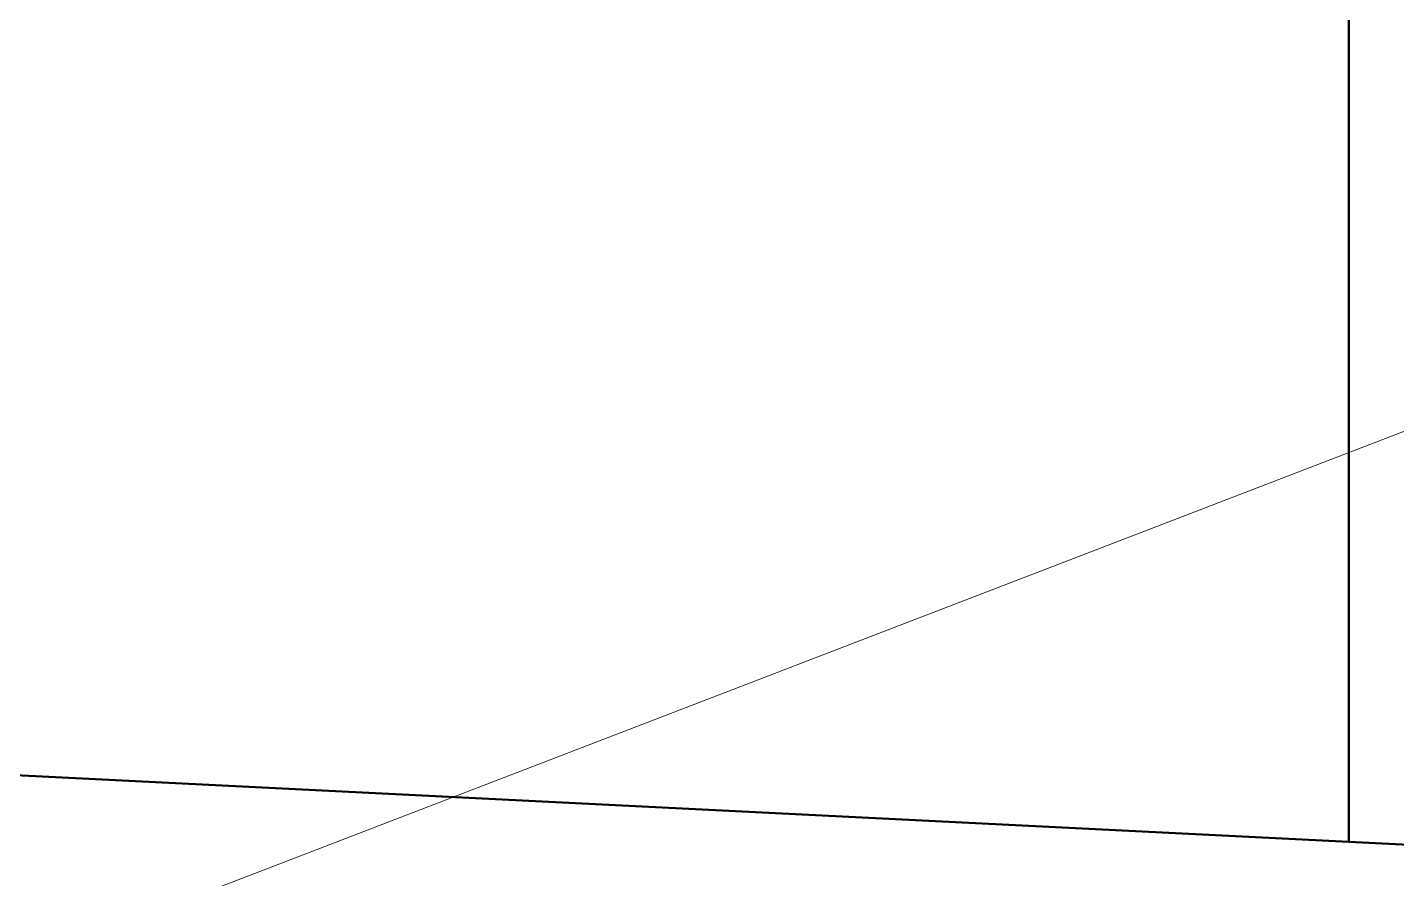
# Model space of a CAD drawing. Header units: metres. Extents: x 10 to 831, y 10 to 584.
# Drawn here: x 57.1 to 73.78, y 287.39 to 297.76 of the extents above; entities that cross this region are included whole.
import ezdxf

# ---------------------------------------------------------------- set-up
doc = ezdxf.new("R2010")
doc.units = ezdxf.units.M
for name, color, linetype, lineweight in [('CUT', 7, 'Continuous', 50), ('TXT', 7, 'Continuous', 18), ('VIS', 8, 'Continuous', 13)]:
    doc.layers.add(name, color=color, linetype=linetype, lineweight=lineweight)

msp = doc.modelspace()

# ---------------------------------------------------------------- linework, layer by layer
at = {"layer": 'CUT'}
for p, q in [((73.2, 287.84), (73.2, 300)), ((78, 287.6), (30, 290)), ((78, 287.6), (73.2, 287.84))]:
    msp.add_line(p, q, dxfattribs=at)
at = {"layer": 'TXT'}
msp.add_line((80, 295.2), (54, 285.2), dxfattribs=at)
at = {"layer": 'VIS'}
for p, q in [((73.2, 287.84), (73.2, 300)), ((30, 290), (78, 287.6)), ((78, 287.6), (50.4424, 288.978)), ((53.1444, 288.8428), (58.5416, 288.5728)), ((56.2964, 288.6852), (57.2952, 288.6352)), ((56.4776, 288.676), (59.3596, 288.532)), ((56.5632, 288.672), (57.1164, 288.644)), ((56.862, 288.6568), (57.4512, 288.6276)), ((56.944, 288.6528), (57.1204, 288.644)), ((57.0384, 288.648), (57.5864, 288.6208)), ((57.0672, 288.6468), (57.2624, 288.6368)), ((57.1044, 288.6448), (57.3044, 288.6348)), ((57.1092, 288.6444), (57.2816, 288.636)), ((57.1188, 288.644), (57.3188, 288.634)), ((57.1396, 288.6432), (57.338, 288.6332)), ((57.1676, 288.6416), (57.3356, 288.6332)), ((57.1692, 288.6416), (57.6404, 288.618)), ((57.1708, 288.6416), (57.3296, 288.6336)), ((57.1784, 288.6412), (57.378, 288.6312)), ((57.2224, 288.6388), (57.4224, 288.6288)), ((57.2768, 288.636), (57.43, 288.6284)), ((57.3032, 288.6348), (57.4868, 288.6256)), ((57.326, 288.6336), (57.5196, 288.624)), ((57.3276, 288.6336), (57.5184, 288.624)), ((57.3464, 288.6328), (57.5452, 288.6228)), ((57.418, 288.6292), (57.5876, 288.6208)), ((57.4816, 288.626), (57.6436, 288.618)), ((57.4836, 288.626), (58.0832, 288.596)), ((57.65, 288.6176), (57.8264, 288.6088)), ((57.6656, 288.6168), (58.494, 288.5752)), ((57.7608, 288.612), (57.9172, 288.604)), ((57.8, 288.61), (57.9728, 288.6012)), ((57.8028, 288.61), (58.6244, 288.5688)), ((57.822, 288.6088), (58.4016, 288.58)), ((57.8736, 288.6064), (58.0712, 288.5964)), ((57.9184, 288.604), (58.118, 288.594)), ((57.9332, 288.6032), (58.1316, 288.5936)), ((57.9368, 288.6032), (58.1284, 288.5936)), ((57.944, 288.6028), (59.3176, 288.534)), ((57.998, 288.6), (58.184, 288.5908)), ((58.0056, 288.5996), (58.588, 288.5704)), ((58.0164, 288.5992), (58.6076, 288.5696)), ((58.036, 288.598), (58.2344, 288.5884)), ((58.07, 288.5964), (58.262, 288.5868)), ((58.0916, 288.5956), (58.2824, 288.586)), ((58.0936, 288.5952), (58.2644, 288.5868)), ((58.096, 288.5952), (58.604, 288.5696)), ((58.1008, 288.5948), (58.2948, 288.5852)), ((58.112, 288.5944), (58.5832, 288.5708)), ((58.1224, 288.594), (58.2808, 288.586)), ((58.1416, 288.5928), (58.34, 288.5828)), ((58.1712, 288.5916), (58.3708, 288.5816)), ((58.1756, 288.5912), (58.3436, 288.5828)), ((58.194, 288.5904), (58.3468, 288.5828)), ((58.2392, 288.588), (58.4348, 288.5784)), ((58.3556, 288.5824), (58.5324, 288.5732)), ((58.3616, 288.582), (58.5516, 288.5724)), ((58.3644, 288.5816), (59.2676, 288.5368)), ((58.3856, 288.5808), (58.854, 288.5572)), ((58.4056, 288.5796), (58.5892, 288.5704)), ((58.4068, 288.5796), (58.96, 288.552)), ((58.4224, 288.5788), (58.6224, 288.5688)), ((58.4228, 288.5788), (59.8088, 288.5096)), ((58.4528, 288.5772), (58.6148, 288.5692)), ((58.4912, 288.5756), (58.664, 288.5668)), ((58.5, 288.5752), (58.6824, 288.566)), ((58.5012, 288.5748), (58.7004, 288.5648)), ((58.5308, 288.5736), (58.6904, 288.5656)), ((58.5636, 288.572), (58.7632, 288.562)), ((58.7032, 288.5648), (58.9028, 288.5548)), ((58.7268, 288.5636), (58.9252, 288.5536)), ((58.7428, 288.5628), (58.9288, 288.5536)), ((58.7564, 288.562), (59.232, 288.5384)), ((58.778, 288.5612), (58.978, 288.5512)), ((58.8, 288.56), (59.4, 288.53)), ((58.8052, 288.5596), (58.958, 288.552)), ((58.8264, 288.5588), (59.4156, 288.5292)), ((58.8552, 288.5572), (59.0464, 288.5476)), ((59.2, 288.54), (59, 288.55)), ((59.0592, 288.5472), (59.2568, 288.5372)), ((59.0616, 288.5468), (59.238, 288.538)), ((59.1124, 288.5444), (59.282, 288.536)), ((59.122, 288.544), (59.312, 288.5344)), ((59.1404, 288.5428), (59.6916, 288.5156)), ((59.1692, 288.5416), (59.3288, 288.5336)), ((59.182, 288.5408), (59.3548, 288.5324)), ((59.1832, 288.5408), (59.3512, 288.5324)), ((59.2, 288.54), (59.4, 288.53)), ((59.2148, 288.5392), (60.3836, 288.4808)), ((59.2228, 288.5388), (59.4228, 288.5288)), ((59.2236, 288.5388), (59.416, 288.5292)), ((59.2304, 288.5384), (59.7784, 288.5112)), ((59.2632, 288.5368), (59.4572, 288.5272)), ((59.3228, 288.534), (59.4788, 288.526)), ((59.362, 288.532), (59.5616, 288.522)), ((59.3692, 288.5316), (59.8404, 288.508)), ((59.424, 288.5288), (59.586, 288.5208)), ((59.4576, 288.5272), (59.628, 288.5184)), ((59.468, 288.5264), (59.6592, 288.5172)), ((59.4876, 288.5256), (59.6736, 288.5164)), ((59.516, 288.5244), (59.7156, 288.5144)), ((59.6192, 288.5192), (59.8104, 288.5096)), ((59.6252, 288.5188), (59.8252, 288.5088)), ((59.7076, 288.5148), (59.866, 288.5068)), ((59.7196, 288.514), (59.8984, 288.5052)), ((59.722, 288.514), (59.8748, 288.5064)), ((59.7676, 288.5116), (59.944, 288.5028)), ((59.768, 288.5116), (59.9672, 288.5016)), ((59.7748, 288.5112), (60.2676, 288.4868)), ((59.79, 288.5104), (59.9596, 288.502)), ((59.8148, 288.5092), (63.3032, 288.3348)), ((59.8732, 288.5064), (60.046, 288.4976)), ((59.882, 288.506), (60.8036, 288.46)), ((59.8928, 288.5052), (60.8916, 288.4556)), ((59.902, 288.5048), (60.102, 288.4948)), ((59.9168, 288.504), (60.1168, 288.494)), ((59.9776, 288.5012), (60.1776, 288.4912)), ((59.9848, 288.5008), (60.4816, 288.476)), ((60.022, 288.4988), (60.2204, 288.4888)), ((60.0384, 288.498), (60.232, 288.4884)), ((60.1704, 288.4916), (60.7124, 288.4644)), ((60.1912, 288.4904), (60.3592, 288.482)), ((60.2324, 288.4884), (60.4184, 288.4792)), ((60.2332, 288.4884), (61.2244, 288.4388)), ((60.2388, 288.488), (63.6636, 288.3168)), ((60.2428, 288.488), (60.4268, 288.4788)), ((60.2444, 288.4876), (60.442, 288.478)), ((60.2596, 288.4872), (60.416, 288.4792)), ((60.2608, 288.4868), (60.4604, 288.4768)), ((60.3152, 288.4844), (60.5152, 288.4744)), ((60.3332, 288.4832), (60.486, 288.4756)), ((60.3416, 288.4828), (60.8172, 288.4592)), ((60.3832, 288.4808), (60.574, 288.4712)), ((60.3952, 288.4804), (60.5572, 288.472)), ((60.4736, 288.4764), (60.65, 288.4676)), ((60.4956, 288.4752), (60.6952, 288.4652)), ((60.5272, 288.4736), (61.1068, 288.4448)), ((60.5592, 288.472), (60.7588, 288.462)), ((60.564, 288.4716), (60.7368, 288.4632)), ((60.626, 288.4688), (60.7832, 288.4608)), ((60.6416, 288.468), (63.088, 288.3456)), ((60.6916, 288.4656), (60.8744, 288.4564)), ((60.7108, 288.4644), (60.9092, 288.4544)), ((60.716, 288.464), (60.916, 288.4544)), ((60.7652, 288.4616), (60.9248, 288.4536)), ((60.776, 288.4612), (61.3672, 288.4316)), ((60.7908, 288.4604), (60.9872, 288.4508)), ((60.8068, 288.4596), (60.976, 288.4512)), ((60.8164, 288.4592), (61.0148, 288.4492)), ((60.8216, 288.4588), (61.3332, 288.4332)), ((60.8256, 288.4588), (61.0256, 288.4488)), ((60.8844, 288.4556), (61.0404, 288.448)), ((60.9244, 288.4536), (61.1232, 288.444)), ((60.9744, 288.4512), (61.17, 288.4416)), ((60.9772, 288.4512), (61.1632, 288.442)), ((60.9988, 288.45), (61.1904, 288.4404)), ((61.0232, 288.4488), (61.2132, 288.4392)), ((61.0596, 288.4472), (61.2592, 288.4372)), ((61.08, 288.446), (62.0788, 288.396)), ((61.1012, 288.4448), (61.7004, 288.4148)), ((61.1148, 288.4444), (61.3144, 288.4344)), ((61.1472, 288.4428), (61.338, 288.4332)), ((61.1492, 288.4424), (61.328, 288.4336)), ((61.1992, 288.44), (61.3672, 288.4316)), ((61.2, 288.44), (61.8, 288.41)), ((61.2008, 288.44), (61.3944, 288.4304)), ((61.2232, 288.4388), (61.4232, 288.4288)), ((61.2504, 288.4376), (61.4032, 288.43)), ((61.2552, 288.4372), (61.428, 288.4288)), ((61.2928, 288.4352), (61.4516, 288.4276)), ((61.3452, 288.4328), (61.5292, 288.4236)), ((61.3664, 288.4316), (61.5284, 288.4236)), ((62, 288.4), (61.4, 288.43)), ((61.4036, 288.43), (61.5632, 288.422)), ((61.4844, 288.4256), (61.654, 288.4172)), ((61.5028, 288.4248), (63.1972, 288.34)), ((61.5044, 288.4248), (61.7028, 288.4148)), ((61.5156, 288.4244), (61.7156, 288.4144)), ((61.5324, 288.4232), (61.7088, 288.4144)), ((61.5688, 288.4216), (62.0404, 288.398)), ((61.5772, 288.4212), (61.7772, 288.4112)), ((61.6, 288.42), (62.2, 288.39)), ((61.7196, 288.414), (61.9184, 288.404)), ((61.722, 288.414), (61.908, 288.4044)), ((61.7256, 288.4136), (62.2788, 288.386)), ((61.7876, 288.4108), (61.9704, 288.4016)), ((61.8216, 288.4088), (61.9776, 288.4012)), ((61.8588, 288.4072), (62.0584, 288.3972)), ((61.8616, 288.4068), (62.32, 288.384)), ((61.8904, 288.4056), (62.8616, 288.3568)), ((61.946, 288.4028), (62.1188, 288.394)), ((61.9764, 288.4012), (62.8796, 288.356)), ((62.0232, 288.3988), (62.2232, 288.3888)), ((62.0752, 288.3964), (62.5684, 288.3716)), ((62.1468, 288.3928), (62.3424, 288.3828)), ((62.1472, 288.3928), (62.7212, 288.364)), ((62.2068, 288.3896), (62.3748, 288.3812)), ((62.2384, 288.388), (62.4148, 288.3792)), ((62.244, 288.3876), (62.4028, 288.38)), ((62.3004, 288.3848), (62.4928, 288.3752)), ((62.3036, 288.3848), (62.8004, 288.36)), ((62.3376, 288.3832), (62.4996, 288.3752)), ((62.446, 288.3776), (62.6024, 288.37)), ((62.4476, 288.3776), (62.6316, 288.3684)), ((62.4668, 288.3768), (62.6528, 288.3672)), ((62.5012, 288.3748), (62.6704, 288.3664)), ((62.5148, 288.3744), (62.7136, 288.3644)), ((62.5264, 288.3736), (62.6972, 288.3652)), ((62.5548, 288.3724), (62.7544, 288.3624)), ((62.562, 288.372), (62.7616, 288.362)), ((62.5788, 288.3712), (62.7572, 288.362)), ((62.6372, 288.368), (62.81, 288.3596)), ((62.6748, 288.3664), (62.866, 288.3568)), ((62.6996, 288.3652), (62.8996, 288.3552)), ((62.7148, 288.3644), (62.9144, 288.3544)), ((62.7552, 288.3624), (62.9516, 288.3524)), ((62.7784, 288.3612), (62.9312, 288.3536)), ((62.8024, 288.36), (63.0008, 288.35)), ((62.826, 288.3588), (63.026, 288.3488)), ((62.826, 288.3588), (63.2976, 288.3352)), ((62.846, 288.3576), (63.4256, 288.3288)), ((62.8784, 288.356), (63.354, 288.3324)), ((62.8836, 288.356), (63.0664, 288.3468)), ((62.944, 288.3528), (63.1208, 288.344)), ((62.9996, 288.35), (63.1592, 288.342)), ((63.138, 288.3432), (63.3316, 288.3336)), ((63.1412, 288.3428), (63.7324, 288.3132)), ((63.1768, 288.3412), (63.3768, 288.3312)), ((63.1788, 288.3412), (63.3484, 288.3324)), ((63.1828, 288.3408), (63.734, 288.3132)), ((63.2148, 288.3392), (63.3828, 288.3308)), ((63.2236, 288.3388), (63.4236, 288.3288)), ((63.3092, 288.3344), (63.4708, 288.3264)), ((63.3192, 288.334), (63.5144, 288.3244)), ((63.3284, 288.3336), (63.5008, 288.3248)), ((63.3532, 288.3324), (63.5528, 288.3224)), ((63.3832, 288.3308), (63.5392, 288.3232)), ((63.3896, 288.3304), (63.848, 288.3076)), ((63.454, 288.3272), (63.6464, 288.3176)), ((63.4568, 288.3272), (63.6564, 288.3172)), ((63.4884, 288.3256), (63.6868, 288.3156)), ((63.514, 288.3244), (63.714, 288.3144)), ((63.5692, 288.3216), (64.1224, 288.294)), ((63.5968, 288.32), (63.7952, 288.3104)), ((63.638, 288.318), (63.7976, 288.31)), ((63.65, 288.3176), (63.8264, 288.3088)), ((63.6784, 288.316), (63.8696, 288.3064)), ((63.6844, 288.3156), (63.8748, 288.3064)), ((63.6868, 288.3156), (63.8864, 288.3056)), ((63.7584, 288.312), (66.64, 288.168)), ((63.8296, 288.3084), (63.988, 288.3008)), ((63.8888, 288.3056), (64.4884, 288.2756)), ((63.8904, 288.3056), (64.0612, 288.2968)), ((63.9796, 288.3012), (64.1624, 288.292)), ((64, 288.3), (64.6, 288.27)), ((64.0236, 288.2988), (64.2236, 288.2888)), ((64.026, 288.2988), (64.226, 288.2888)), ((64.0472, 288.2976), (64.5404, 288.2728)), ((64.0832, 288.296), (64.2404, 288.288)), ((64.144, 288.2928), (64.6856, 288.2656)), ((64.1952, 288.2904), (64.3648, 288.2816)), ((64.4, 288.28), (64.2, 288.29)), ((64.2228, 288.2888), (64.3904, 288.2804)), ((64.2244, 288.2888), (65.0596, 288.2472)), ((64.2556, 288.2872), (64.4552, 288.2772)), ((64.2804, 288.286), (64.442, 288.278)), ((64.282, 288.286), (64.4804, 288.276)), ((64.2852, 288.2856), (64.4688, 288.2764)), ((64.3064, 288.2848), (64.4592, 288.2772)), ((64.3136, 288.2844), (64.5132, 288.2744)), ((64.3204, 288.284), (64.4764, 288.276)), ((64.3268, 288.2836), (64.916, 288.2544)), ((64.356, 288.282), (64.5324, 288.2732)), ((64.3648, 288.2816), (64.5376, 288.2732)), ((64.3768, 288.2812), (64.5768, 288.2712)), ((64.4, 288.28), (65, 288.25)), ((64.4912, 288.2756), (64.6868, 288.2656)), ((64.5508, 288.2724), (64.7504, 288.2624)), ((64.5744, 288.2712), (69.9636, 288.002)), ((64.608, 288.2696), (64.8004, 288.26)), ((64.6224, 288.2688), (65.4508, 288.2276)), ((64.676, 288.2664), (65.2752, 288.2364)), ((64.712, 288.2644), (64.9116, 288.2544)), ((64.7808, 288.2608), (64.9392, 288.2532)), ((64.8732, 288.2564), (65.0424, 288.248)), ((64.918, 288.254), (65.3764, 288.2312)), ((64.9448, 288.2528), (65.1012, 288.2448)), ((64.9912, 288.2504), (65.586, 288.2208)), ((65.0544, 288.2472), (65.2544, 288.2372)), ((65.062, 288.2468), (65.2384, 288.238)), ((65.0752, 288.2464), (65.2688, 288.2364)), ((65.0756, 288.2464), (65.274, 288.2364)), ((65.0756, 288.2464), (65.2584, 288.2372)), ((65.1648, 288.2416), (66.1308, 288.1936)), ((65.1992, 288.24), (66.5852, 288.1708)), ((65.2092, 288.2396), (65.4008, 288.23)), ((65.2304, 288.2384), (65.3984, 288.23)), ((65.2516, 288.2376), (65.4132, 288.2292)), ((65.298, 288.2352), (65.4968, 288.2252)), ((65.3404, 288.2328), (65.4976, 288.2252)), ((65.3488, 288.2324), (65.5484, 288.2224)), ((65.356, 288.232), (65.5556, 288.2224)), ((65.3876, 288.2308), (65.5712, 288.2216)), ((65.4128, 288.2292), (65.966, 288.2016)), ((65.4148, 288.2292), (65.8904, 288.2056)), ((65.4972, 288.2252), (65.6968, 288.2152)), ((65.5112, 288.2244), (65.7112, 288.2144)), ((65.5508, 288.2224), (66.0592, 288.1972)), ((65.5824, 288.2208), (65.7812, 288.2108)), ((65.6636, 288.2168), (65.8592, 288.2072)), ((65.6812, 288.216), (65.8808, 288.206)), ((65.7468, 288.2128), (65.9196, 288.204)), ((65.7676, 288.2116), (65.9444, 288.2028)), ((65.7756, 288.2112), (66.7468, 288.1628)), ((65.7952, 288.2104), (65.974, 288.2012)), ((65.8348, 288.2084), (65.9876, 288.2008)), ((65.8536, 288.2072), (66.0532, 288.1972)), ((65.8692, 288.2064), (66.0676, 288.1968)), ((65.8724, 288.2064), (66.032, 288.1984)), ((65.882, 288.206), (66.038, 288.198)), ((65.9008, 288.2048), (66.492, 288.1752)), ((65.95, 288.2024), (66.4916, 288.1756)), ((65.9764, 288.2012), (66.1764, 288.1912)), ((66.0192, 288.1992), (66.5124, 288.1744)), ((66.024, 288.1988), (66.224, 288.1888)), ((66.0928, 288.1952), (66.2916, 288.1856)), ((66.1124, 288.1944), (66.3032, 288.1848)), ((66.1716, 288.1916), (66.3544, 288.1824)), ((66.1868, 288.1908), (67.9532, 288.1024)), ((66.2228, 288.1888), (66.3844, 288.1808)), ((66.2384, 288.188), (66.4064, 288.1796)), ((66.2832, 288.186), (66.7544, 288.1624)), ((66.3108, 288.1844), (66.5104, 288.1744)), ((66.312, 288.1844), (66.5116, 288.1744)), ((66.346, 288.1828), (66.536, 288.1732)), ((66.366, 288.1816), (66.5248, 288.1736)), ((66.3768, 288.1812), (66.5756, 288.1712)), ((66.4, 288.18), (67.4, 288.13)), ((66.438, 288.178), (66.6108, 288.1696)), ((66.446, 288.1776), (66.9044, 288.1548)), ((66.4736, 288.1764), (66.65, 288.1676)), ((66.49, 288.1756), (66.6736, 288.1664)), ((66.5068, 288.1748), (66.6628, 288.1668)), ((66.5464, 288.1728), (66.746, 288.1628)), ((66.5668, 288.1716), (66.7644, 288.1616)), ((66.5672, 288.1716), (66.7368, 288.1632)), ((66.6524, 288.1672), (66.8524, 288.1572)), ((66.6632, 288.1668), (69.1092, 288.0444)), ((66.684, 288.166), (66.8804, 288.156)), ((66.696, 288.1652), (66.896, 288.1552)), ((66.7404, 288.1628), (66.9316, 288.1536)), ((66.836, 288.1584), (67.0312, 288.1484)), ((66.8764, 288.156), (67.0672, 288.1468)), ((66.8876, 288.1556), (67.8096, 288.1096)), ((66.888, 288.1556), (67.0868, 288.1456)), ((66.9416, 288.1528), (67.7696, 288.1116)), ((66.9528, 288.1524), (67.152, 288.1424)), ((66.9596, 288.152), (67.13, 288.1436)), ((67.2, 288.14), (67, 288.15)), ((67.0004, 288.15), (67.476, 288.1264)), ((67.0124, 288.1492), (67.2064, 288.1396)), ((67.06, 288.1472), (67.2584, 288.1372)), ((67.0952, 288.1452), (67.2468, 288.1376)), ((67.1112, 288.1444), (67.3112, 288.1344)), ((67.1288, 288.1436), (67.3016, 288.1348)), ((67.1796, 288.1412), (67.356, 288.132)), ((67.194, 288.1404), (67.3556, 288.1324)), ((67.2, 288.14), (67.4, 288.13)), ((67.2248, 288.1388), (67.776, 288.1112)), ((67.2248, 288.1388), (67.4036, 288.13)), ((67.2268, 288.1388), (67.4268, 288.1288)), ((67.2452, 288.1376), (67.7532, 288.1124)), ((67.246, 288.1376), (67.414, 288.1292)), ((67.2676, 288.1368), (67.8156, 288.1092)), ((67.3444, 288.1328), (67.544, 288.1228)), ((67.3628, 288.132), (67.5156, 288.1244)), ((67.4436, 288.128), (67.6, 288.12)), ((67.4516, 288.1276), (67.6512, 288.1176)), ((67.4684, 288.1264), (67.628, 288.1184)), ((67.4832, 288.126), (68.4496, 288.0776)), ((67.4852, 288.1256), (68.0848, 288.0956)), ((67.5404, 288.1228), (67.6972, 288.1152)), ((67.576, 288.1212), (67.776, 288.1112)), ((67.6404, 288.118), (67.8312, 288.1084)), ((67.676, 288.1164), (67.8752, 288.1064)), ((67.6832, 288.116), (67.882, 288.106)), ((67.6848, 288.1156), (67.8768, 288.106)), ((67.702, 288.1148), (70.5836, 287.9708)), ((67.752, 288.1124), (67.9496, 288.1024)), ((67.756, 288.112), (68.2976, 288.0852)), ((67.82, 288.1092), (67.9928, 288.1004)), ((67.8536, 288.1072), (68.052, 288.0976)), ((67.8856, 288.1056), (68.062, 288.0968)), ((67.9516, 288.1024), (68.11, 288.0944)), ((67.974, 288.1012), (68.4324, 288.0784)), ((68.0244, 288.0988), (68.2244, 288.0888)), ((68.0528, 288.0972), (68.2388, 288.088)), ((68.1068, 288.0948), (68.2664, 288.0868)), ((68.1652, 288.0916), (68.3268, 288.0836)), ((68.2504, 288.0876), (68.4504, 288.0776)), ((68.254, 288.0872), (68.422, 288.0788)), ((68.2552, 288.0872), (68.8448, 288.0576)), ((68.2616, 288.0868), (68.4312, 288.0784)), ((68.266, 288.0868), (68.8572, 288.0572)), ((68.2712, 288.0864), (68.4628, 288.0768)), ((68.272, 288.0864), (68.8716, 288.0564)), ((68.2948, 288.0852), (68.4944, 288.0752)), ((68.32, 288.084), (68.8128, 288.0592)), ((68.3236, 288.084), (68.494, 288.0752)), ((68.3276, 288.0836), (68.8788, 288.056)), ((68.3628, 288.082), (68.5616, 288.072)), ((68.3636, 288.082), (68.9116, 288.0544)), ((68.3808, 288.0808), (68.5368, 288.0732)), ((68.404, 288.0796), (68.5952, 288.0704)), ((68.4272, 288.0788), (68.6272, 288.0688)), ((68.4832, 288.076), (68.9544, 288.0524)), ((68.5108, 288.0744), (68.6836, 288.066)), ((68.542, 288.0728), (68.7416, 288.0628)), ((68.5872, 288.0708), (69.6656, 288.0168)), ((68.5912, 288.0704), (68.768, 288.0616)), ((68.6472, 288.0676), (68.8456, 288.0576)), ((68.7316, 288.0636), (69.6532, 288.0172)), ((68.776, 288.0612), (68.9756, 288.0512)), ((68.7976, 288.06), (68.9836, 288.0508)), ((68.8248, 288.0588), (69.0248, 288.0488)), ((68.8384, 288.058), (69.0308, 288.0484)), ((68.8724, 288.0564), (69.072, 288.0464)), ((68.8912, 288.0556), (69.044, 288.048)), ((68.9028, 288.0548), (69.0612, 288.0468)), ((68.9376, 288.0532), (69.1352, 288.0432)), ((68.9392, 288.0532), (69.4476, 288.0276)), ((68.95, 288.0524), (69.1436, 288.0428)), ((69.0056, 288.0496), (69.1616, 288.042)), ((69.0076, 288.0496), (69.1976, 288.04)), ((69.0496, 288.0476), (69.2492, 288.0376)), ((69.11, 288.0444), (69.3096, 288.0344)), ((69.1364, 288.0432), (69.298, 288.0352)), ((69.1572, 288.042), (69.356, 288.0324)), ((69.168, 288.0416), (69.3588, 288.032)), ((69.2, 288.04), (69.8, 288.01)), ((69.202, 288.04), (69.3748, 288.0312)), ((69.2344, 288.0384), (70.0692, 287.9964)), ((69.2604, 288.0368), (69.7576, 288.012)), ((69.262, 288.0368), (69.43, 288.0284)), ((69.2972, 288.0352), (69.8268, 288.0088)), ((69.3404, 288.0328), (69.5396, 288.0232)), ((69.6, 288.02), (69.4, 288.03)), ((69.4196, 288.0292), (69.9936, 288.0004)), ((69.43, 288.0284), (69.6136, 288.0192)), ((69.4408, 288.028), (69.6392, 288.018)), ((69.4596, 288.0272), (70.0076, 287.9996)), ((69.5024, 288.0248), (69.9608, 288.002)), ((69.5368, 288.0232), (70.0124, 287.9992)), ((69.5424, 288.0228), (69.7288, 288.0136)), ((69.562, 288.022), (70.4652, 287.9768)), ((69.5712, 288.0216), (69.7664, 288.0116)), ((69.6, 288.02), (69.8, 288.01)), ((69.7404, 288.0128), (70.2116, 287.9896)), ((69.7468, 288.0128), (69.9464, 288.0028)), ((69.7496, 288.0124), (70.3444, 287.9828)), ((69.8484, 288.0076), (70.0484, 287.9976)), ((69.8928, 288.0052), (70.0656, 287.9968)), ((69.8932, 288.0052), (70.0932, 287.9952)), ((69.908, 288.0048), (70.1076, 287.9948)), ((69.9092, 288.0044), (70.1092, 287.9944)), ((69.932, 288.0036), (70.1228, 287.994)), ((69.9424, 288.0028), (70.0988, 287.9952)), ((69.956, 288.0024), (70.1252, 287.9936)), ((70.0248, 287.9988), (70.2252, 287.9888)), ((70.0492, 287.9976), (71.0204, 287.9488)), ((70.1076, 287.9948), (70.2696, 287.9864)), ((70.1232, 287.994), (70.3204, 287.984)), ((70.1648, 287.9916), (70.716, 287.964)), ((70.1884, 287.9904), (70.7684, 287.9616)), ((70.2696, 287.9864), (70.4376, 287.978)), ((70.2872, 287.9856), (70.4736, 287.9764)), ((70.292, 287.9856), (70.7848, 287.9608)), ((70.3412, 287.9828), (70.5008, 287.9748)), ((70.3488, 287.9824), (70.5476, 287.9728)), ((70.356, 287.982), (70.5324, 287.9732)), ((70.3756, 287.9812), (70.5756, 287.9712)), ((70.4192, 287.9792), (70.572, 287.9716)), ((70.4664, 287.9768), (70.6652, 287.9668)), ((70.488, 287.9756), (70.9636, 287.952)), ((70.5552, 287.9724), (71.1032, 287.9448)), ((70.5672, 287.9716), (71.0356, 287.9484)), ((70.5752, 287.9712), (71.128, 287.9436)), ((70.584, 287.9708), (70.7568, 287.962)), ((70.6128, 287.9692), (70.8092, 287.9596)), ((70.6312, 287.9684), (70.8296, 287.9584)), ((70.6336, 287.9684), (70.8032, 287.96)), ((70.6476, 287.9676), (70.8472, 287.9576)), ((70.6956, 287.9652), (70.8868, 287.9556)), ((70.7072, 287.9648), (70.9072, 287.9548)), ((70.7084, 287.9644), (70.9084, 287.9544)), ((70.7436, 287.9628), (70.9388, 287.9532)), ((70.8252, 287.9588), (71.0252, 287.9488)), ((70.8672, 287.9568), (71.0664, 287.9468)), ((70.8872, 287.9556), (71.0808, 287.946)), ((70.9508, 287.9524), (71.142, 287.9428)), ((70.9972, 287.95), (71.1544, 287.9424)), ((71.002, 287.95), (73.7744, 287.8112)), ((71.0256, 287.9488), (71.6168, 287.9192)), ((71.032, 287.9484), (71.2184, 287.9392)), ((71.0388, 287.948), (73.9208, 287.804)), ((71.062, 287.9468), (71.2384, 287.938)), ((71.082, 287.946), (72.0808, 287.896)), ((71.092, 287.9452), (71.292, 287.9356)), ((71.1432, 287.9428), (71.342, 287.9328)), ((71.2616, 287.9368), (71.4604, 287.9268)), ((71.2672, 287.9368), (71.8184, 287.9092)), ((71.2752, 287.9364), (71.448, 287.9276)), ((71.336, 287.9332), (71.5356, 287.9232)), ((71.336, 287.9332), (71.4888, 287.9256)), ((71.3432, 287.9328), (71.5428, 287.9228)), ((71.368, 287.9316), (72.2712, 287.8864)), ((71.4248, 287.9288), (71.6232, 287.9188)), ((71.4392, 287.928), (71.598, 287.92)), ((71.4464, 287.9276), (71.6464, 287.9176)), ((71.4596, 287.9272), (71.6508, 287.9176)), ((71.4688, 287.9264), (72.068, 287.8964)), ((71.5044, 287.9248), (71.6604, 287.9168)), ((71.5068, 287.9248), (71.7064, 287.9148)), ((71.5796, 287.9212), (72.4076, 287.8796)), ((71.628, 287.9188), (71.828, 287.9088)), ((71.6504, 287.9176), (71.8196, 287.9092)), ((71.6512, 287.9176), (72.1992, 287.89)), ((71.6692, 287.9164), (71.8592, 287.9072)), ((71.768, 287.9116), (71.9444, 287.9028)), ((71.7768, 287.9112), (71.9632, 287.902)), ((71.8708, 287.9064), (72.0496, 287.8976)), ((71.9152, 287.9044), (72.1076, 287.8948)), ((71.9156, 287.9044), (72.1112, 287.8944)), ((71.94, 287.9028), (72.4116, 287.8796)), ((71.9472, 287.9028), (72.1, 287.8948)), ((71.966, 287.9016), (72.1388, 287.8932)), ((71.9752, 287.9012), (72.1752, 287.8912)), ((71.9756, 287.9012), (73.0536, 287.8472)), ((72, 287.9), (72.2, 287.89)), ((72.0568, 287.8972), (72.2556, 287.8872)), ((72.0736, 287.8964), (72.5492, 287.8724)), ((72.184, 287.8908), (72.7736, 287.8612)), ((72.4, 287.88), (72.2, 287.89)), ((72.2184, 287.8892), (72.4168, 287.8792)), ((72.2236, 287.8888), (72.4144, 287.8792)), ((72.2456, 287.8876), (72.4452, 287.8776)), ((72.264, 287.8868), (72.7568, 287.862)), ((72.2912, 287.8856), (72.4908, 287.8756)), ((72.308, 287.8848), (73.2488, 287.8376)), ((72.328, 287.8836), (72.4972, 287.8752)), ((72.3696, 287.8816), (72.5532, 287.8724)), ((72.4, 287.88), (72.6, 287.87)), ((72.4188, 287.8792), (72.972, 287.8516)), ((72.4412, 287.878), (72.5976, 287.87)), ((72.4736, 287.8764), (72.6504, 287.8676)), ((72.4816, 287.876), (73.0556, 287.8472)), ((72.5072, 287.8748), (73.4736, 287.8264)), ((72.5332, 287.8732), (72.7328, 287.8632)), ((72.576, 287.8712), (72.7356, 287.8632)), ((72.6572, 287.8672), (72.83, 287.8584)), ((72.7072, 287.8648), (72.9068, 287.8548)), ((72.7564, 287.862), (72.9268, 287.8536)), ((72.8244, 287.8588), (73.018, 287.8492)), ((72.8256, 287.8588), (73.0256, 287.8488)), ((72.828, 287.8584), (73.0284, 287.8484)), ((72.8616, 287.8568), (73.0612, 287.8468)), ((72.8644, 287.8568), (73.0172, 287.8492)), ((72.9876, 287.8508), (73.1784, 287.8412)), ((73.012, 287.8492), (73.2104, 287.8396)), ((73.0248, 287.8488), (73.1832, 287.8408)), ((73.0444, 287.8476), (73.2444, 287.8376)), ((73.066, 287.8468), (73.2224, 287.8388)), ((73.0688, 287.8464), (73.2612, 287.8368)), ((73.088, 287.8456), (73.2832, 287.836)), ((73.1128, 287.8444), (73.2952, 287.8352)), ((73.1292, 287.8436), (73.3276, 287.8336)), ((73.1748, 287.8412), (73.3748, 287.8312)), ((73.1796, 287.8412), (73.356, 287.832)), ((73.1972, 287.84), (73.3544, 287.8324)), ((73.5944, 287.8204), (73.2, 287.84)), ((78, 287.6), (73.2, 287.84)), ((73.2144, 287.8392), (73.374, 287.8312)), ((73.2664, 287.8368), (73.4528, 287.8272)), ((73.3316, 287.8336), (73.5312, 287.8236)), ((73.472, 287.8264), (73.656, 287.8172)), ((73.5332, 287.8232), (77.3312, 287.6336)), ((73.5356, 287.8232), (74.0772, 287.796)), ((73.5764, 287.8212), (74.7452, 287.7628)), ((73.6996, 287.8152), (73.634, 287.8184))]:
    msp.add_line(p, q, dxfattribs=at)

doc.saveas('drawing.dxf')
